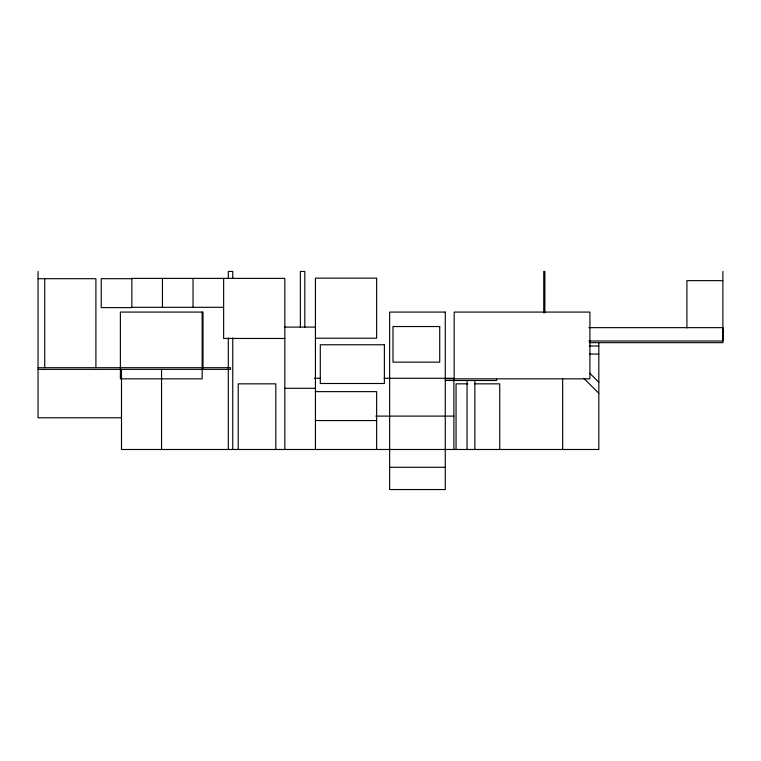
<?xml version="1.0" encoding="UTF-8"?>
<svg xmlns="http://www.w3.org/2000/svg" width="761" height="761" viewBox="0 0 761 761"><rect width="100%" height="100%" fill="white"/><g stroke="black" fill="none" stroke-linecap="round" stroke-linejoin="round"><path stroke-width="1.14" d="M38.05 278.697L95.905 278.697L95.905 367.706M131.843 278.697L101.251 278.697L101.251 307.625L131.843 307.625L131.843 278.383L284.833 278.383L284.833 449.485M722.788 280.638L686.907 280.638L686.907 327.981M131.843 307.311L223.639 307.311M284.833 327.097L315.435 327.097M588.843 327.649L722.95 327.649L722.95 341.004L588.843 341.004M315.435 338.217L376.628 338.217L376.628 278.136L315.435 278.136L315.435 449.485M284.833 338.464L223.639 338.464L223.639 278.383M589.347 342.669L722.883 342.669L722.883 271.458M589.347 346.008L598.821 346.008M589.49 354.074L598.821 354.074M38.05 367.706L230.535 367.706L230.535 369.37L38.05 369.37M314.274 378.274L320.191 378.274M384.086 378.274L453.898 378.274L453.898 449.485M445.28 378.835L589.918 378.835L589.918 312.077L454.174 312.077L454.174 378.835M445.28 380.5L496.648 380.5L496.648 378.835M467.863 383.839L456.058 383.839L456.058 449.485M474.94 383.839L499.73 383.839L499.73 449.485M284.833 388.291L315.435 388.291M315.435 391.63L376.628 391.63L376.628 449.485M375.801 416.105L453.898 416.105M121.494 417.77L38.05 417.77L38.05 271.458M315.435 420.557L376.628 420.557M389.642 467.283L445.28 467.283M589.737 373.213L598.821 382.288M583.877 378.369L598.821 393.304M598.821 342.669L598.821 449.485L121.494 449.485L121.494 369.37M562.655 378.807L562.655 449.485M544.857 312.876L544.857 271.458L543.744 271.458L543.744 312.876M474.854 380.5L474.854 449.485M467.064 380.5L467.064 449.485M304.809 327.24L304.809 271.458L300.357 271.458L300.357 327.24M275.815 449.485L275.815 383.839L238.203 383.839L238.203 449.485M232.761 278.583L232.761 271.458L228.31 271.458L228.31 278.583M232.761 337.922L232.761 449.485M228.31 337.922L228.31 449.485M202.997 368.286L202.997 312.077L120.381 312.077L120.381 378.835L202.16 378.835L202.16 312.077M193.037 278.383L193.037 307.311M162.445 278.383L162.445 307.311M161.551 369.37L161.551 449.485M44.728 278.697L44.728 367.706M445.28 312.077L389.642 312.077L389.642 489.542L445.28 489.542L445.28 312.077M439.715 326.536L392.98 326.536L392.98 362.141L439.715 362.141L439.715 326.536M384.381 344.771L320.295 344.771L320.295 383.496L384.381 383.496L384.381 344.771"/></g></svg>
